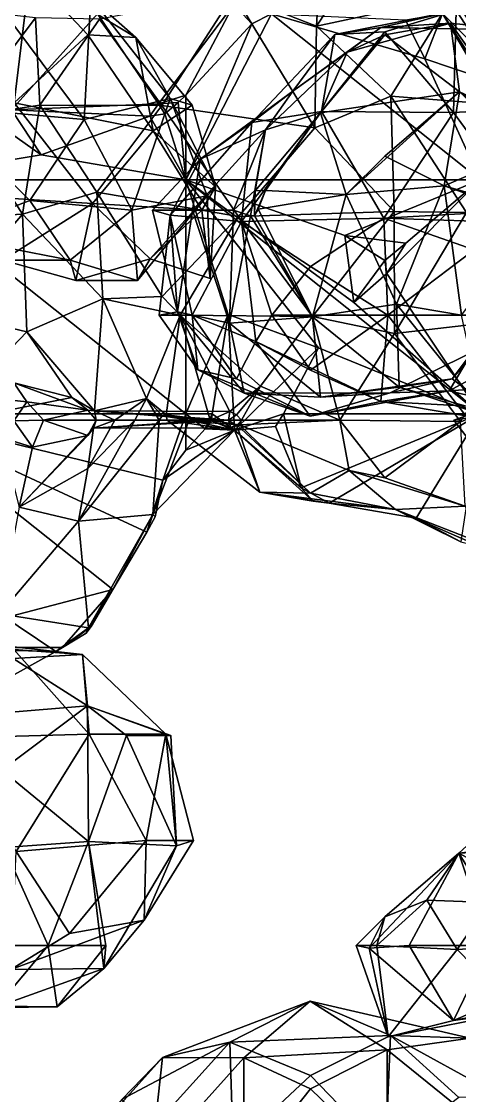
# Model space of a CAD drawing. Extents: x 290083 to 295691, y 4553739 to 4561622.
# Drawn here: x 294092.1 to 294166.5, y 4559273.5 to 4559455.7 of the extents above; entities that cross this region are included whole.
import ezdxf

# ---------------------------------------------------------------- set-up
doc = ezdxf.new("R2010")
doc.units = 0
doc.layers.add('Au_ppm_Pref_-_0_3', color=7, linetype='CONTINUOUS')

msp = doc.modelspace()

# ---------------------------------------------------------------- linework, layer by layer
at = {"layer": 'Au_ppm_Pref_-_0_3'}
for points in [[(294142.17, 4559454.87, 1896.59), (294143.18, 4559472.95, 1901.02), (294128.17, 4559460.36, 1899.91)], [(294143.18, 4559472.95, 1901.02), (294142.17, 4559454.87, 1896.59), (294153.77, 4559472.54, 1896.16)], [(294142.17, 4559454.87, 1896.59), (294165.26, 4559459.86, 1894.24), (294153.77, 4559472.54, 1896.16)], [(294090.85, 4559441.86, 1866.05), (294093.48, 4559463.85, 1870.44), (294080.55, 4559457.63, 1866.62)], [(294090.85, 4559441.86, 1866.05), (294103.37, 4559453.39, 1866.91), (294093.48, 4559463.85, 1870.44)], [(294103.84, 4559459.72, 1877.23), (294093.48, 4559463.85, 1870.44), (294111.49, 4559452.94, 1870.89)], [(294103.37, 4559453.39, 1866.91), (294111.49, 4559452.94, 1870.89), (294093.48, 4559463.85, 1870.44)], [(294128.17, 4559460.36, 1899.91), (294105.33, 4559456.08, 1902.57), (294115.92, 4559441.44, 1900.56)], [(294141.88, 4559437.61, 1899.29), (294128.17, 4559460.36, 1899.91), (294115.92, 4559441.44, 1900.56)], [(294141.88, 4559437.61, 1899.29), (294142.17, 4559454.87, 1896.59), (294128.17, 4559460.36, 1899.91)], [(294175.48, 4559445.23, 1916.5), (294163.56, 4559457.04, 1917.87), (294177.43, 4559461.12, 1914.11)], [(294088.42, 4559458.17, 1881.29), (294103.84, 4559459.72, 1877.23), (294102.73, 4559439.02, 1881.65)], [(294090.15, 4559458.58, 1918.21), (294104.98, 4559456.99, 1922.82), (294090.39, 4559440.66, 1924.01)], [(294103.84, 4559459.72, 1877.23), (294117.34, 4559442.62, 1877.36), (294102.73, 4559439.02, 1881.65)], [(294103.84, 4559459.72, 1877.23), (294111.49, 4559452.94, 1870.89), (294117.34, 4559442.62, 1877.36)], [(294128.12, 4559458.53, 1923.06), (294115.37, 4559441.68, 1922.82), (294104.98, 4559456.99, 1922.82)], [(294120, 4559443.19, 1922.74), (294115.37, 4559441.68, 1922.82), (294128.12, 4559458.53, 1923.06)], [(294120, 4559443.19, 1922.74), (294128.12, 4559458.53, 1923.06), (294131.2, 4559455.28, 1922.85)], [(294131.2, 4559455.28, 1922.85), (294128.12, 4559458.53, 1923.06), (294134.54, 4559456.96, 1922.69)], [(294154.81, 4559443.01, 1895.65), (294165.26, 4559459.86, 1894.24), (294142.17, 4559454.87, 1896.59)], [(294154.81, 4559443.01, 1895.65), (294178.37, 4559441.12, 1894.38), (294165.26, 4559459.86, 1894.24)], [(294192.34, 4559460.15, 1894.4), (294165.26, 4559459.86, 1894.24), (294178.37, 4559441.12, 1894.38)], [(294077.38, 4559441.31, 1880.93), (294088.42, 4559458.17, 1881.29), (294102.73, 4559439.02, 1881.65)], [(294077.49, 4559458.14, 1912.6), (294081.74, 4559439.41, 1907.79), (294094.49, 4559456.3, 1907.47)], [(294090.39, 4559440.66, 1924.01), (294104.98, 4559456.99, 1922.82), (294115.37, 4559441.68, 1922.82)], [(294134.54, 4559456.96, 1922.69), (294120, 4559428.82, 1921.29), (294131.2, 4559455.28, 1922.85)], [(294170, 4559428.82, 1916.38), (294120, 4559428.82, 1921.29), (294134.54, 4559456.96, 1922.69)], [(294157.27, 4559455.94, 1919.88), (294160.56, 4559449.34, 1919), (294134.54, 4559456.96, 1922.69)], [(294160.56, 4559449.34, 1919), (294170, 4559428.82, 1916.38), (294134.54, 4559456.96, 1922.69)], [(294145.27, 4559453.48, 1847.13), (294165.91, 4559457.52, 1846.76), (294153.77, 4559453.93, 1851.29)], [(294165.91, 4559457.52, 1846.76), (294145.27, 4559453.48, 1847.13), (294153.12, 4559454.65, 1841.03)], [(294153.12, 4559454.65, 1841.03), (294175.41, 4559454.26, 1841.19), (294165.91, 4559457.52, 1846.76)], [(294165.91, 4559457.52, 1846.76), (294165.44, 4559440.2, 1852.21), (294153.77, 4559453.93, 1851.29)], [(294157.27, 4559455.94, 1919.88), (294163.56, 4559457.04, 1917.87), (294160.56, 4559449.34, 1919)], [(294160.56, 4559449.34, 1919), (294163.56, 4559457.04, 1917.87), (294170, 4559446.18, 1917.63)], [(294170, 4559446.18, 1917.63), (294163.56, 4559457.04, 1917.87), (294170.57, 4559446.26, 1917.53)], [(294170.57, 4559446.26, 1917.53), (294163.56, 4559457.04, 1917.87), (294175.48, 4559445.23, 1916.5)], [(294176.95, 4559440.87, 1846.78), (294165.44, 4559440.2, 1852.21), (294165.91, 4559457.52, 1846.76)], [(294176.95, 4559440.87, 1846.78), (294165.91, 4559457.52, 1846.76), (294175.41, 4559454.26, 1841.19)], [(294081.74, 4559439.41, 1907.79), (294095.18, 4559441.46, 1902.66), (294094.49, 4559456.3, 1907.47)], [(294105.33, 4559456.08, 1902.57), (294094.49, 4559456.3, 1907.47), (294095.18, 4559441.46, 1902.66)], [(294105.33, 4559456.08, 1902.57), (294095.18, 4559441.46, 1902.66), (294115.92, 4559441.44, 1900.56)], [(294131.2, 4559455.28, 1922.85), (294120, 4559428.82, 1921.29), (294120, 4559443.19, 1922.74)], [(294141.88, 4559437.61, 1899.29), (294154.81, 4559443.01, 1895.65), (294142.17, 4559454.87, 1896.59)], [(294153.77, 4559453.42, 1831.26), (294164.95, 4559455.39, 1835.88), (294147.4, 4559450.47, 1835.25)], [(294164.95, 4559455.39, 1835.88), (294153.12, 4559454.65, 1841.03), (294147.4, 4559450.47, 1835.25)], [(294175.41, 4559454.26, 1841.19), (294153.12, 4559454.65, 1841.03), (294164.95, 4559455.39, 1835.88)], [(294153.77, 4559453.42, 1831.26), (294166.44, 4559443.71, 1829.14), (294164.95, 4559455.39, 1835.88)], [(294175.41, 4559454.26, 1841.19), (294164.95, 4559455.39, 1835.88), (294176.51, 4559439.02, 1835)], [(294176.51, 4559439.02, 1835), (294164.95, 4559455.39, 1835.88), (294166.44, 4559443.71, 1829.14)], [(294090.85, 4559441.86, 1866.05), (294114.44, 4559437.12, 1867.12), (294103.37, 4559453.39, 1866.91)], [(294111.49, 4559452.94, 1870.89), (294103.37, 4559453.39, 1866.91), (294114.44, 4559437.12, 1867.12)], [(294143.01, 4559440.4, 1851.85), (294131.18, 4559438.55, 1846.36), (294145.27, 4559453.48, 1847.13)], [(294131.18, 4559438.55, 1846.36), (294138.16, 4559443.85, 1841.23), (294145.27, 4559453.48, 1847.13)], [(294145.27, 4559453.48, 1847.13), (294138.16, 4559443.85, 1841.23), (294153.12, 4559454.65, 1841.03)], [(294153.12, 4559454.65, 1841.03), (294138.16, 4559443.85, 1841.23), (294147.4, 4559450.47, 1835.25)], [(294142.88, 4559440.18, 1830.55), (294166.44, 4559443.71, 1829.14), (294153.77, 4559453.42, 1831.26)], [(294153.77, 4559453.42, 1831.26), (294147.4, 4559450.47, 1835.25), (294142.88, 4559440.18, 1830.55)], [(294143.01, 4559440.4, 1851.85), (294153.77, 4559453.93, 1851.29), (294165.44, 4559440.2, 1852.21)], [(294143.01, 4559440.4, 1851.85), (294145.27, 4559453.48, 1847.13), (294153.77, 4559453.93, 1851.29)], [(294111.49, 4559452.94, 1870.89), (294121.06, 4559441.46, 1870.89), (294117.34, 4559442.62, 1877.36)], [(294121.06, 4559441.46, 1870.89), (294111.49, 4559452.94, 1870.89), (294114.44, 4559437.12, 1867.12)], [(294147.4, 4559450.47, 1835.25), (294138.16, 4559443.85, 1841.23), (294133.52, 4559437.31, 1836.09)], [(294142.88, 4559440.18, 1830.55), (294147.4, 4559450.47, 1835.25), (294133.52, 4559437.31, 1836.09)], [(294170, 4559428.82, 1916.38), (294160.56, 4559449.34, 1919), (294170, 4559446.18, 1917.63)], [(294110.83, 4559423.64, 1880.34), (294102.73, 4559439.02, 1881.65), (294117.34, 4559442.62, 1877.36)], [(294123.61, 4559426.09, 1876.12), (294110.83, 4559423.64, 1880.34), (294117.34, 4559442.62, 1877.36)], [(294118.67, 4559441.93, 1922.73), (294115.37, 4559441.68, 1922.82), (294120, 4559443.19, 1922.74)], [(294121.06, 4559441.46, 1870.89), (294125.02, 4559427.59, 1870.89), (294117.34, 4559442.62, 1877.36)], [(294117.34, 4559442.62, 1877.36), (294125.02, 4559427.59, 1870.89), (294123.61, 4559426.09, 1876.12)], [(294120, 4559428.82, 1921.29), (294118.67, 4559441.93, 1922.73), (294120, 4559443.19, 1922.74)], [(294122.45, 4559432.3, 1841.19), (294138.16, 4559443.85, 1841.23), (294131.18, 4559438.55, 1846.36)], [(294133.52, 4559437.31, 1836.09), (294138.16, 4559443.85, 1841.23), (294122.45, 4559432.3, 1841.19)], [(294155.39, 4559423.46, 1901), (294154.81, 4559443.01, 1895.65), (294141.88, 4559437.61, 1899.29)], [(294147.2, 4559426.31, 1828.47), (294166.44, 4559443.71, 1829.14), (294142.88, 4559440.18, 1830.55)], [(294147.2, 4559426.31, 1828.47), (294153.77, 4559432.84, 1826.25), (294166.44, 4559443.71, 1829.14)], [(294153.77, 4559432.84, 1826.25), (294163.85, 4559427.77, 1822.67), (294166.44, 4559443.71, 1829.14)], [(294155.39, 4559423.46, 1901), (294167.66, 4559423.27, 1896.06), (294154.81, 4559443.01, 1895.65)], [(294154.81, 4559443.01, 1895.65), (294167.66, 4559423.27, 1896.06), (294178.37, 4559441.12, 1894.38)], [(294178.97, 4559434.29, 1825.76), (294166.44, 4559443.71, 1829.14), (294163.85, 4559427.77, 1822.67)], [(294185.97, 4559425.64, 1830.02), (294176.51, 4559439.02, 1835), (294166.44, 4559443.71, 1829.14)], [(294178.97, 4559434.29, 1825.76), (294185.97, 4559425.64, 1830.02), (294166.44, 4559443.71, 1829.14)], [(294077.38, 4559441.31, 1880.93), (294093.52, 4559425.32, 1880.91), (294078.23, 4559419.48, 1877.79)], [(294077.38, 4559441.31, 1880.93), (294102.73, 4559439.02, 1881.65), (294093.52, 4559425.32, 1880.91)], [(294090.85, 4559441.86, 1866.05), (294080.7, 4559426.27, 1867.02), (294104.12, 4559424.79, 1866.63)], [(294081.74, 4559439.41, 1907.79), (294092.27, 4559422.97, 1907.17), (294095.18, 4559441.46, 1902.66)], [(294089.99, 4559436.88, 1924.79), (294090.39, 4559440.66, 1924.01), (294095.44, 4559433.05, 1923.91)], [(294090.39, 4559440.66, 1924.01), (294115.37, 4559441.68, 1922.82), (294113.88, 4559439.61, 1922.93)], [(294095.44, 4559433.05, 1923.91), (294090.39, 4559440.66, 1924.01), (294113.88, 4559439.61, 1922.93)], [(294090.85, 4559441.86, 1866.05), (294104.12, 4559424.79, 1866.63), (294114.44, 4559437.12, 1867.12)], [(294095.18, 4559441.46, 1902.66), (294092.27, 4559422.97, 1907.17), (294104.86, 4559426.71, 1902.31)], [(294104.86, 4559426.71, 1902.31), (294115.92, 4559441.44, 1900.56), (294095.18, 4559441.46, 1902.66)], [(294128.93, 4559422.59, 1902.11), (294115.92, 4559441.44, 1900.56), (294104.86, 4559426.71, 1902.31)], [(294115.37, 4559441.68, 1922.82), (294116.45, 4559440.02, 1922.74), (294113.88, 4559439.61, 1922.93)], [(294125.02, 4559427.59, 1870.89), (294121.06, 4559441.46, 1870.89), (294114.44, 4559437.12, 1867.12)], [(294116.45, 4559440.02, 1922.74), (294115.37, 4559441.68, 1922.82), (294118.67, 4559441.93, 1922.73)], [(294141.88, 4559437.61, 1899.29), (294115.92, 4559441.44, 1900.56), (294128.93, 4559422.59, 1902.11)], [(294118.67, 4559441.93, 1922.73), (294120, 4559428.82, 1921.29), (294116.45, 4559440.02, 1922.74)], [(294143.01, 4559440.4, 1851.85), (294129.47, 4559421.75, 1852.76), (294131.18, 4559438.55, 1846.36)], [(294143.01, 4559440.4, 1851.85), (294153.59, 4559422.28, 1852.62), (294129.47, 4559421.75, 1852.76)], [(294143.01, 4559440.4, 1851.85), (294165.44, 4559440.2, 1852.21), (294153.59, 4559422.28, 1852.62)], [(294177.61, 4559423.64, 1852.43), (294165.44, 4559440.2, 1852.21), (294176.95, 4559440.87, 1846.78)], [(294065.06, 4559421.5, 1908.81), (294092.27, 4559422.97, 1907.17), (294081.74, 4559439.41, 1907.79)], [(294110.83, 4559423.64, 1880.34), (294093.52, 4559425.32, 1880.91), (294102.73, 4559439.02, 1881.65)], [(294113.88, 4559439.61, 1922.93), (294120, 4559428.82, 1921.29), (294095.44, 4559433.05, 1923.91)], [(294116.45, 4559440.02, 1922.74), (294120, 4559428.82, 1921.29), (294113.88, 4559439.61, 1922.93)], [(294117.34, 4559422.83, 1846.86), (294131.18, 4559438.55, 1846.36), (294129.47, 4559421.75, 1852.76)], [(294131.18, 4559438.55, 1846.36), (294117.34, 4559422.83, 1846.86), (294122.45, 4559432.3, 1841.19)], [(294142.88, 4559440.18, 1830.55), (294131.74, 4559426.96, 1831.89), (294133.52, 4559426.97, 1830.54)], [(294131.74, 4559426.96, 1831.89), (294142.88, 4559440.18, 1830.55), (294133.52, 4559437.31, 1836.09)], [(294147.2, 4559426.31, 1828.47), (294142.88, 4559440.18, 1830.55), (294133.52, 4559426.97, 1830.54)], [(294177.61, 4559423.64, 1852.43), (294153.59, 4559422.28, 1852.62), (294165.44, 4559440.2, 1852.21)], [(294089.99, 4559436.88, 1924.79), (294095.44, 4559433.05, 1923.91), (294070, 4559428.82, 1925.76)], [(294104.12, 4559424.79, 1866.63), (294122.73, 4559423.64, 1867.7), (294114.44, 4559437.12, 1867.12)], [(294125.02, 4559427.59, 1870.89), (294114.44, 4559437.12, 1867.12), (294122.73, 4559423.64, 1867.7)], [(294128.06, 4559423.64, 1832.34), (294133.52, 4559437.31, 1836.09), (294121.14, 4559423.64, 1836.34)], [(294122.45, 4559432.3, 1841.19), (294121.14, 4559423.64, 1836.34), (294133.52, 4559437.31, 1836.09)], [(294131.71, 4559426.99, 1831.92), (294133.52, 4559437.31, 1836.09), (294128.06, 4559423.64, 1832.34)], [(294155.39, 4559423.46, 1901), (294141.88, 4559437.61, 1899.29), (294128.93, 4559422.59, 1902.11)], [(294133.52, 4559437.31, 1836.09), (294131.71, 4559426.99, 1831.92), (294131.74, 4559426.96, 1831.89)], [(294095.44, 4559433.05, 1923.91), (294120, 4559428.82, 1921.29), (294070, 4559428.82, 1925.76)], [(294188.27, 4559420.8, 1823.63), (294178.97, 4559434.29, 1825.76), (294163.85, 4559427.77, 1822.67)], [(294117.34, 4559422.83, 1846.86), (294114.31, 4559423.64, 1841.19), (294122.45, 4559432.3, 1841.19)], [(294122.45, 4559432.3, 1841.19), (294114.31, 4559423.64, 1841.19), (294121.14, 4559423.64, 1836.34)], [(294153.77, 4559432.84, 1826.25), (294147.2, 4559426.31, 1828.47), (294163.85, 4559427.77, 1822.67)], [(294070, 4559428.82, 1925.76), (294120, 4559428.82, 1921.29), (294120, 4559389.13, 1916.34)], [(294120, 4559389.13, 1916.34), (294070, 4559389.13, 1919.98), (294070, 4559428.82, 1925.76)], [(294142.53, 4559400.32, 1914.93), (294127.2, 4559405.95, 1917.54), (294120, 4559428.82, 1921.29)], [(294170, 4559389.13, 1910.11), (294142.53, 4559400.32, 1914.93), (294120, 4559428.82, 1921.29)], [(294127.2, 4559405.95, 1917.54), (294120, 4559389.13, 1916.34), (294120, 4559428.82, 1921.29)], [(294148.51, 4559407.99, 1915.2), (294120, 4559428.82, 1921.29), (294146.99, 4559419.35, 1917.14)], [(294146.99, 4559419.35, 1917.14), (294120, 4559428.82, 1921.29), (294170, 4559428.82, 1916.38)], [(294170, 4559389.13, 1910.11), (294120, 4559428.82, 1921.29), (294148.51, 4559407.99, 1915.2)], [(294124.14, 4559412.08, 1870.89), (294125.02, 4559427.59, 1870.89), (294122.73, 4559423.64, 1867.7)], [(294125.02, 4559427.59, 1870.89), (294124.14, 4559412.08, 1870.89), (294123.61, 4559426.09, 1876.12)], [(294157.34, 4559418.07, 1915.93), (294146.99, 4559419.35, 1917.14), (294170, 4559428.82, 1916.38)], [(294163.85, 4559427.77, 1822.67), (294147.2, 4559426.31, 1828.47), (294155.76, 4559407.73, 1823.83)], [(294154.15, 4559412.89, 1915.42), (294157.34, 4559418.07, 1915.93), (294170, 4559428.82, 1916.38)], [(294170, 4559389.13, 1910.11), (294154.15, 4559412.89, 1915.42), (294170, 4559428.82, 1916.38)], [(294155.76, 4559407.73, 1823.83), (294166.8, 4559405.84, 1817.51), (294163.85, 4559427.77, 1822.67)], [(294179.29, 4559422.34, 1817.48), (294163.85, 4559427.77, 1822.67), (294166.8, 4559405.84, 1817.51)], [(294179.29, 4559422.34, 1817.48), (294188.27, 4559420.8, 1823.63), (294163.85, 4559427.77, 1822.67)], [(294104.12, 4559424.79, 1866.63), (294080.7, 4559426.27, 1867.02), (294088.89, 4559415.18, 1870.93)], [(294105.87, 4559408.64, 1904.41), (294104.86, 4559426.71, 1902.31), (294092.27, 4559422.97, 1907.17)], [(294115.97, 4559409, 1901.64), (294104.86, 4559426.71, 1902.31), (294105.87, 4559408.64, 1904.41)], [(294115.97, 4559409, 1901.64), (294128.93, 4559422.59, 1902.11), (294104.86, 4559426.71, 1902.31)], [(294123.61, 4559426.09, 1876.12), (294111.79, 4559411.73, 1876.83), (294110.83, 4559423.64, 1880.34)], [(294123.61, 4559426.09, 1876.12), (294113.96, 4559415.4, 1871.03), (294111.79, 4559411.73, 1876.83)], [(294124.14, 4559412.08, 1870.89), (294113.96, 4559415.4, 1871.03), (294123.61, 4559426.09, 1876.12)], [(294128.06, 4559423.64, 1832.34), (294130.98, 4559422.69, 1830.76), (294131.71, 4559426.99, 1831.92)], [(294130.98, 4559422.69, 1830.76), (294131.64, 4559422.72, 1830.49), (294131.71, 4559426.99, 1831.92)], [(294131.71, 4559426.99, 1831.92), (294131.64, 4559422.72, 1830.49), (294131.74, 4559426.96, 1831.89)], [(294133.52, 4559426.97, 1830.54), (294131.64, 4559422.72, 1830.49), (294132.26, 4559423.82, 1830.4)], [(294131.74, 4559426.96, 1831.89), (294131.64, 4559422.72, 1830.49), (294133.52, 4559426.97, 1830.54)], [(294133.52, 4559426.97, 1830.54), (294132.26, 4559423.82, 1830.4), (294147.2, 4559426.31, 1828.47)], [(294147.2, 4559426.31, 1828.47), (294132.26, 4559423.82, 1830.4), (294141.48, 4559405.57, 1829.04)], [(294155.76, 4559407.73, 1823.83), (294147.2, 4559426.31, 1828.47), (294141.48, 4559405.57, 1829.04)], [(294100.35, 4559415.15, 1878.23), (294078.23, 4559419.48, 1877.79), (294093.52, 4559425.32, 1880.91)], [(294101.34, 4559411.74, 1871.9), (294104.12, 4559424.79, 1866.63), (294088.89, 4559415.18, 1870.93)], [(294100.35, 4559415.15, 1878.23), (294093.52, 4559425.32, 1880.91), (294110.83, 4559423.64, 1880.34)], [(294104.12, 4559424.79, 1866.63), (294101.34, 4559411.74, 1871.9), (294113.96, 4559415.4, 1871.03)], [(294104.12, 4559424.79, 1866.63), (294113.96, 4559415.4, 1871.03), (294122.73, 4559423.64, 1867.7)], [(294065.06, 4559421.5, 1908.81), (294078.19, 4559406.5, 1906.21), (294092.27, 4559422.97, 1907.17)], [(294092.27, 4559422.97, 1907.17), (294078.19, 4559406.5, 1906.21), (294092.98, 4559403.01, 1902.56)], [(294105.87, 4559408.64, 1904.41), (294092.27, 4559422.97, 1907.17), (294092.98, 4559403.01, 1902.56)], [(294111.79, 4559411.73, 1876.83), (294100.35, 4559415.15, 1878.23), (294110.83, 4559423.64, 1880.34)], [(294124.14, 4559412.08, 1870.89), (294122.73, 4559423.64, 1867.7), (294113.96, 4559415.4, 1871.03)], [(294117.34, 4559422.83, 1846.86), (294118.59, 4559406.41, 1840.8), (294114.31, 4559423.64, 1841.19)], [(294114.31, 4559423.64, 1841.19), (294118.59, 4559406.41, 1840.8), (294121.14, 4559423.64, 1836.34)], [(294115.44, 4559405.82, 1847.13), (294117.34, 4559422.83, 1846.86), (294121.08, 4559405.82, 1850.66)], [(294117.34, 4559422.83, 1846.86), (294115.44, 4559405.82, 1847.13), (294118.59, 4559406.41, 1840.8)], [(294115.97, 4559409, 1901.64), (294119.02, 4559405.82, 1902.02), (294128.93, 4559422.59, 1902.11)], [(294117.34, 4559422.83, 1846.86), (294129.47, 4559421.75, 1852.76), (294121.08, 4559405.82, 1850.66)], [(294118.59, 4559406.41, 1840.8), (294127.4, 4559404.5, 1834.94), (294121.14, 4559423.64, 1836.34)], [(294119.02, 4559405.82, 1902.02), (294141.53, 4559405.65, 1900.76), (294128.93, 4559422.59, 1902.11)], [(294127.4, 4559404.5, 1834.94), (294128.06, 4559423.64, 1832.34), (294121.14, 4559423.64, 1836.34)], [(294127.4, 4559404.5, 1834.94), (294130.98, 4559422.69, 1830.76), (294128.06, 4559423.64, 1832.34)], [(294141.48, 4559405.57, 1829.04), (294130.98, 4559422.69, 1830.76), (294127.4, 4559404.5, 1834.94)], [(294155.39, 4559423.46, 1901), (294128.93, 4559422.59, 1902.11), (294141.53, 4559405.65, 1900.76)], [(294153.59, 4559422.28, 1852.62), (294141.17, 4559414.08, 1855.82), (294129.47, 4559421.75, 1852.76)], [(294141.48, 4559405.57, 1829.04), (294131.64, 4559422.72, 1830.49), (294130.98, 4559422.69, 1830.76)], [(294132.26, 4559423.82, 1830.4), (294131.64, 4559422.72, 1830.49), (294131.68, 4559422.75, 1830.46)], [(294141.48, 4559405.57, 1829.04), (294131.68, 4559422.75, 1830.46), (294131.64, 4559422.72, 1830.49)], [(294141.48, 4559405.57, 1829.04), (294132.26, 4559423.82, 1830.4), (294131.68, 4559422.75, 1830.46)], [(294154.27, 4559405.82, 1858.45), (294141.17, 4559414.08, 1855.82), (294153.59, 4559422.28, 1852.62)], [(294155.45, 4559402.76, 1896.46), (294155.39, 4559423.46, 1901), (294141.53, 4559405.65, 1900.76)], [(294177.61, 4559423.64, 1852.43), (294177.45, 4559421.5, 1853.07), (294153.59, 4559422.28, 1852.62)], [(294168.97, 4559416.95, 1858.01), (294154.27, 4559405.82, 1858.45), (294153.59, 4559422.28, 1852.62)], [(294168.97, 4559416.95, 1858.01), (294153.59, 4559422.28, 1852.62), (294177.45, 4559421.5, 1853.07)], [(294155.45, 4559402.76, 1896.46), (294167.66, 4559423.27, 1896.06), (294155.39, 4559423.46, 1901)], [(294155.45, 4559402.76, 1896.46), (294178.46, 4559405.42, 1893.97), (294167.66, 4559423.27, 1896.06)], [(294131.89, 4559401.38, 1853.07), (294121.08, 4559405.82, 1850.66), (294129.47, 4559421.75, 1852.76)], [(294129.47, 4559421.75, 1852.76), (294141.17, 4559414.08, 1855.82), (294134.57, 4559405.82, 1856.18)], [(294131.89, 4559401.38, 1853.07), (294129.47, 4559421.75, 1852.76), (294134.57, 4559405.82, 1856.18)], [(294088.89, 4559415.18, 1870.93), (294078.23, 4559419.48, 1877.79), (294100.35, 4559415.15, 1878.23)], [(294148.51, 4559407.99, 1915.2), (294146.99, 4559419.35, 1917.14), (294153.77, 4559415.14, 1915.3)], [(294146.99, 4559419.35, 1917.14), (294157.34, 4559418.07, 1915.93), (294153.77, 4559415.14, 1915.3)], [(294153.77, 4559415.14, 1915.3), (294157.34, 4559418.07, 1915.93), (294154.15, 4559412.89, 1915.42)], [(294171.78, 4559405.82, 1862.4), (294154.27, 4559405.82, 1858.45), (294168.97, 4559416.95, 1858.01)], [(294101.34, 4559411.74, 1871.9), (294088.89, 4559415.18, 1870.93), (294100.35, 4559415.15, 1878.23)], [(294101.34, 4559411.74, 1871.9), (294100.35, 4559415.15, 1878.23), (294111.79, 4559411.73, 1876.83)], [(294101.34, 4559411.74, 1871.9), (294111.79, 4559411.73, 1876.83), (294113.96, 4559415.4, 1871.03)], [(294153.77, 4559415.14, 1915.3), (294154.15, 4559412.89, 1915.42), (294148.51, 4559407.99, 1915.2)], [(294154.27, 4559405.82, 1858.45), (294134.57, 4559405.82, 1856.18), (294141.17, 4559414.08, 1855.82)], [(294170, 4559389.13, 1910.11), (294148.51, 4559407.99, 1915.2), (294154.15, 4559412.89, 1915.42)], [(294104.5, 4559389.6, 1900.58), (294105.87, 4559408.64, 1904.41), (294092.98, 4559403.01, 1902.56)], [(294104.5, 4559389.6, 1900.58), (294113.34, 4559391.72, 1906.52), (294105.87, 4559408.64, 1904.41)], [(294119.02, 4559405.82, 1902.02), (294115.97, 4559409, 1901.64), (294105.87, 4559408.64, 1904.41)], [(294119.02, 4559405.82, 1902.02), (294105.87, 4559408.64, 1904.41), (294113.34, 4559391.72, 1906.52)], [(294156.23, 4559393.64, 1830.03), (294155.76, 4559407.73, 1823.83), (294141.48, 4559405.57, 1829.04)], [(294156.23, 4559393.64, 1830.03), (294170.38, 4559389.61, 1823.67), (294155.76, 4559407.73, 1823.83)], [(294155.76, 4559407.73, 1823.83), (294170.38, 4559389.61, 1823.67), (294166.8, 4559405.84, 1817.51)], [(294078.19, 4559406.5, 1906.21), (294077.94, 4559387.38, 1900.8), (294092.98, 4559403.01, 1902.56)], [(294119.02, 4559405.82, 1902.02), (294113.34, 4559391.72, 1906.52), (294116.63, 4559388.94, 1906.52)], [(294115.44, 4559405.82, 1847.13), (294122.04, 4559396.58, 1847.13), (294118.59, 4559406.41, 1840.8)], [(294122.04, 4559396.58, 1847.13), (294115.44, 4559405.82, 1847.13), (294121.08, 4559405.82, 1850.66)], [(294119.02, 4559405.82, 1902.02), (294116.63, 4559388.94, 1906.52), (294124.15, 4559388.01, 1902.66)], [(294129.87, 4559392.61, 1842.11), (294127.4, 4559404.5, 1834.94), (294118.59, 4559406.41, 1840.8)], [(294122.04, 4559396.58, 1847.13), (294129.87, 4559392.61, 1842.11), (294118.59, 4559406.41, 1840.8)], [(294119.02, 4559405.82, 1902.02), (294124.15, 4559388.01, 1902.66), (294127.49, 4559389.53, 1900.58)], [(294119.02, 4559405.82, 1902.02), (294127.49, 4559389.53, 1900.58), (294132.68, 4559393.82, 1900.58)], [(294119.02, 4559405.82, 1902.02), (294132.68, 4559393.82, 1900.58), (294141.53, 4559405.65, 1900.76)], [(294127.2, 4559405.95, 1917.54), (294124.49, 4559389.13, 1915.78), (294120, 4559389.13, 1916.34)], [(294122.04, 4559396.58, 1847.13), (294121.08, 4559405.82, 1850.66), (294128.57, 4559395.03, 1850.73)], [(294128.57, 4559395.03, 1850.73), (294121.08, 4559405.82, 1850.66), (294131.89, 4559401.38, 1853.07)], [(294127.2, 4559405.95, 1917.54), (294128.28, 4559386.33, 1912.73), (294124.49, 4559389.13, 1915.78)], [(294142.53, 4559400.32, 1914.93), (294128.28, 4559386.33, 1912.73), (294127.2, 4559405.95, 1917.54)], [(294131.89, 4559401.38, 1853.07), (294134.57, 4559405.82, 1856.18), (294141.17, 4559396.54, 1856.17)], [(294132.68, 4559393.82, 1900.58), (294146.14, 4559388.01, 1896.99), (294141.53, 4559405.65, 1900.76)], [(294154.27, 4559405.82, 1858.45), (294141.17, 4559396.54, 1856.17), (294134.57, 4559405.82, 1856.18)], [(294154.27, 4559405.82, 1858.45), (294153.12, 4559391.19, 1852.84), (294141.17, 4559396.54, 1856.17)], [(294155.45, 4559402.76, 1896.46), (294141.53, 4559405.65, 1900.76), (294146.14, 4559388.01, 1896.99)], [(294154.27, 4559405.82, 1858.45), (294167.55, 4559388.77, 1859.12), (294153.12, 4559391.19, 1852.84)], [(294171.78, 4559405.82, 1862.4), (294167.55, 4559388.77, 1859.12), (294154.27, 4559405.82, 1858.45)], [(294168.59, 4559399.55, 1842.24), (294174.08, 4559405.82, 1837.56), (294165.21, 4559395.05, 1835.34)], [(294165.21, 4559395.05, 1835.34), (294174.08, 4559405.82, 1837.56), (294173.74, 4559405.82, 1835.25)], [(294173.74, 4559405.82, 1835.25), (294174.61, 4559405.82, 1833.2), (294165.21, 4559395.05, 1835.34)], [(294174.61, 4559405.82, 1833.2), (294175.45, 4559387.29, 1829.82), (294165.21, 4559395.05, 1835.34)], [(294127.4, 4559404.5, 1834.94), (294142.87, 4559391.91, 1835.75), (294141.48, 4559405.57, 1829.04)], [(294142.87, 4559391.91, 1835.75), (294127.4, 4559404.5, 1834.94), (294129.87, 4559392.61, 1842.11)], [(294142.87, 4559391.91, 1835.75), (294156.23, 4559393.64, 1830.03), (294141.48, 4559405.57, 1829.04)], [(294178.46, 4559405.42, 1893.97), (294155.45, 4559402.76, 1896.46), (294166.61, 4559387.8, 1894.51)], [(294100.64, 4559391.87, 1900.58), (294092.98, 4559403.01, 1902.56), (294077.94, 4559387.38, 1900.8)], [(294104.5, 4559389.6, 1900.58), (294092.98, 4559403.01, 1902.56), (294100.64, 4559391.87, 1900.58)], [(294155.45, 4559402.76, 1896.46), (294146.14, 4559388.01, 1896.99), (294166.61, 4559387.8, 1894.51)], [(294136.57, 4559389.13, 1914.27), (294128.28, 4559386.33, 1912.73), (294142.53, 4559400.32, 1914.93)], [(294141.1, 4559388.72, 1847.19), (294128.57, 4559395.03, 1850.73), (294131.89, 4559401.38, 1853.07)], [(294153.12, 4559391.19, 1852.84), (294131.89, 4559401.38, 1853.07), (294141.17, 4559396.54, 1856.17)], [(294153.12, 4559391.19, 1852.84), (294141.1, 4559388.72, 1847.19), (294131.89, 4559401.38, 1853.07)], [(294170, 4559389.13, 1910.11), (294136.57, 4559389.13, 1914.27), (294142.53, 4559400.32, 1914.93)], [(294168.59, 4559399.55, 1842.24), (294165.21, 4559395.05, 1835.34), (294154.72, 4559392.66, 1841.01)], [(294164.7, 4559393.01, 1848.01), (294168.59, 4559399.55, 1842.24), (294154.72, 4559392.66, 1841.01)], [(294176.74, 4559399.52, 1846.08), (294168.59, 4559399.55, 1842.24), (294164.7, 4559393.01, 1848.01)], [(294178.97, 4559394.05, 1851.06), (294176.74, 4559399.52, 1846.08), (294164.7, 4559393.01, 1848.01)], [(294141.1, 4559388.72, 1847.19), (294122.04, 4559396.58, 1847.13), (294128.57, 4559395.03, 1850.73)], [(294122.04, 4559396.58, 1847.13), (294141.1, 4559388.72, 1847.19), (294129.87, 4559392.61, 1842.11)], [(294154.72, 4559392.66, 1841.01), (294165.21, 4559395.05, 1835.34), (294142.87, 4559391.91, 1835.75)], [(294165.21, 4559395.05, 1835.34), (294156.23, 4559393.64, 1830.03), (294142.87, 4559391.91, 1835.75)], [(294165.21, 4559395.05, 1835.34), (294175.45, 4559387.29, 1829.82), (294156.23, 4559393.64, 1830.03)], [(294090.77, 4559394.38, 1896.77), (294100.64, 4559391.87, 1900.58), (294077.94, 4559387.38, 1900.8)], [(294088.18, 4559391.67, 1894.64), (294092.98, 4559391.13, 1894.64), (294090.77, 4559394.38, 1896.77)], [(294090.77, 4559394.38, 1896.77), (294092.98, 4559391.13, 1894.64), (294103.37, 4559389.71, 1900.02)], [(294090.77, 4559394.38, 1896.77), (294103.37, 4559389.71, 1900.02), (294100.64, 4559391.87, 1900.58)], [(294127.49, 4559389.53, 1900.58), (294128.57, 4559388.94, 1900.27), (294132.68, 4559393.82, 1900.58)], [(294132.68, 4559393.82, 1900.58), (294128.57, 4559388.94, 1900.27), (294129.42, 4559388.01, 1900.18)], [(294132.68, 4559393.82, 1900.58), (294129.42, 4559388.01, 1900.18), (294146.14, 4559388.01, 1896.99)], [(294153.12, 4559391.19, 1852.84), (294164.7, 4559393.01, 1848.01), (294141.1, 4559388.72, 1847.19)], [(294164.7, 4559393.01, 1848.01), (294154.72, 4559392.66, 1841.01), (294141.1, 4559388.72, 1847.19)], [(294177.63, 4559389.89, 1853.07), (294164.7, 4559393.01, 1848.01), (294153.12, 4559391.19, 1852.84)], [(294170.38, 4559389.61, 1823.67), (294156.23, 4559393.64, 1830.03), (294175.45, 4559387.29, 1829.82)], [(294178.97, 4559394.05, 1851.06), (294164.7, 4559393.01, 1848.01), (294177.63, 4559389.89, 1853.07)], [(294092.98, 4559391.13, 1894.64), (294088.18, 4559391.67, 1894.64), (294090.77, 4559387.94, 1893.92)], [(294095.8, 4559388.01, 1894.64), (294092.98, 4559391.13, 1894.64), (294090.77, 4559387.94, 1893.92)], [(294095.8, 4559388.01, 1894.64), (294103.37, 4559389.71, 1900.02), (294092.98, 4559391.13, 1894.64)], [(294104.5, 4559389.6, 1900.58), (294100.64, 4559391.87, 1900.58), (294103.37, 4559389.71, 1900.02)], [(294104.5, 4559389.6, 1900.58), (294107.93, 4559388.01, 1902.73), (294113.34, 4559391.72, 1906.52)], [(294107.93, 4559388.01, 1902.73), (294111.33, 4559388.01, 1906.52), (294113.34, 4559391.72, 1906.52)], [(294111.33, 4559388.01, 1906.52), (294115.48, 4559388.01, 1906.76), (294113.34, 4559391.72, 1906.52)], [(294116.63, 4559388.94, 1906.52), (294113.34, 4559391.72, 1906.52), (294115.97, 4559388.79, 1906.78)], [(294113.34, 4559391.72, 1906.52), (294115.48, 4559388.01, 1906.76), (294115.97, 4559388.79, 1906.78)], [(294141.1, 4559388.72, 1847.19), (294154.72, 4559392.66, 1841.01), (294129.87, 4559392.61, 1842.11)], [(294154.72, 4559392.66, 1841.01), (294142.87, 4559391.91, 1835.75), (294129.87, 4559392.61, 1842.11)], [(294177.63, 4559389.89, 1853.07), (294153.12, 4559391.19, 1852.84), (294167.55, 4559388.77, 1859.12)], [(294095.8, 4559388.01, 1894.64), (294104.76, 4559388.01, 1899.93), (294103.37, 4559389.71, 1900.02)], [(294104.5, 4559389.6, 1900.58), (294103.37, 4559389.71, 1900.02), (294104.76, 4559388.01, 1899.93)], [(294104.5, 4559389.6, 1900.58), (294127.49, 4559389.53, 1900.58), (294124.15, 4559388.01, 1902.66)], [(294104.5, 4559389.6, 1900.58), (294124.15, 4559388.01, 1902.66), (294107.93, 4559388.01, 1902.73)], [(294104.5, 4559389.6, 1900.58), (294104.76, 4559388.01, 1899.93), (294127.24, 4559388.01, 1899.96)], [(294104.5, 4559389.6, 1900.58), (294127.24, 4559388.01, 1899.96), (294127.49, 4559389.53, 1900.58)], [(294127.49, 4559389.53, 1900.58), (294127.24, 4559388.01, 1899.96), (294128.57, 4559388.94, 1900.27)], [(294176.13, 4559389.75, 1866.92), (294165.53, 4559388.01, 1864.95), (294167.55, 4559388.77, 1859.12)], [(294172.52, 4559378.89, 1864.95), (294165.53, 4559388.01, 1864.95), (294176.13, 4559389.75, 1866.92)], [(294070, 4559349.45, 1915.15), (294070, 4559389.13, 1919.98), (294107.59, 4559359.3, 1913.21)], [(294070, 4559389.13, 1919.98), (294113.36, 4559369.01, 1914.11), (294107.59, 4559359.3, 1913.21)], [(294070, 4559389.13, 1919.98), (294116.11, 4559377.88, 1915.1), (294113.36, 4559369.01, 1914.11)], [(294120, 4559389.13, 1916.34), (294116.11, 4559377.88, 1915.1), (294070, 4559389.13, 1919.98)], [(294088.69, 4559385.07, 1894.64), (294093.97, 4559383.48, 1894.64), (294090.77, 4559387.94, 1893.92)], [(294093.97, 4559383.48, 1894.64), (294095.8, 4559388.01, 1894.64), (294090.77, 4559387.94, 1893.92)], [(294095.8, 4559388.01, 1894.64), (294093.97, 4559383.48, 1894.64), (294103.37, 4559385.43, 1899.72)], [(294095.8, 4559388.01, 1894.64), (294103.37, 4559385.43, 1899.72), (294104.76, 4559388.01, 1899.93)], [(294103.37, 4559379.86, 1903.3), (294101.79, 4559370.89, 1906.61), (294111.33, 4559388.01, 1906.52)], [(294115.48, 4559388.01, 1906.76), (294111.33, 4559388.01, 1906.52), (294101.79, 4559370.89, 1906.61)], [(294115.48, 4559388.01, 1906.76), (294101.79, 4559370.89, 1906.61), (294114.36, 4559372.05, 1913.17)], [(294104.76, 4559388.01, 1899.93), (294103.37, 4559385.43, 1899.72), (294104.32, 4559386.66, 1900.58)], [(294104.32, 4559386.66, 1900.58), (294103.37, 4559379.86, 1903.3), (294107.93, 4559388.01, 1902.73)], [(294103.37, 4559379.86, 1903.3), (294111.33, 4559388.01, 1906.52), (294107.93, 4559388.01, 1902.73)], [(294124.15, 4559388.01, 1902.66), (294127.66, 4559386.72, 1900.58), (294104.32, 4559386.66, 1900.58)], [(294124.15, 4559388.01, 1902.66), (294104.32, 4559386.66, 1900.58), (294107.93, 4559388.01, 1902.73)], [(294127.24, 4559388.01, 1899.96), (294104.76, 4559388.01, 1899.93), (294104.32, 4559386.66, 1900.58)], [(294127.24, 4559388.01, 1899.96), (294104.32, 4559386.66, 1900.58), (294127.66, 4559386.72, 1900.58)], [(294120.57, 4559388.01, 1908.69), (294115.48, 4559388.01, 1906.76), (294114.36, 4559372.05, 1913.17)], [(294120.57, 4559388.01, 1908.69), (294114.36, 4559372.05, 1913.17), (294128.28, 4559386.33, 1912.73)], [(294120.57, 4559388.01, 1908.69), (294115.97, 4559388.79, 1906.78), (294115.48, 4559388.01, 1906.76)], [(294120.57, 4559388.01, 1908.69), (294116.63, 4559388.94, 1906.52), (294115.97, 4559388.79, 1906.78)], [(294120, 4559389.13, 1916.34), (294120, 4559382.94, 1915.5), (294116.11, 4559377.88, 1915.1)], [(294120.57, 4559388.01, 1908.69), (294116.84, 4559388.01, 1906.52), (294116.63, 4559388.94, 1906.52)], [(294124.15, 4559388.01, 1902.66), (294116.63, 4559388.94, 1906.52), (294116.84, 4559388.01, 1906.52)], [(294128.28, 4559386.33, 1912.73), (294132.54, 4559375.8, 1906.52), (294116.84, 4559388.01, 1906.52)], [(294128.28, 4559386.33, 1912.73), (294116.84, 4559388.01, 1906.52), (294120.57, 4559388.01, 1908.69)], [(294128.57, 4559387.29, 1900.82), (294124.15, 4559388.01, 1902.66), (294116.84, 4559388.01, 1906.52)], [(294128.57, 4559387.29, 1900.82), (294116.84, 4559388.01, 1906.52), (294132.54, 4559375.8, 1906.52)], [(294124.49, 4559389.13, 1915.78), (294123.26, 4559386.55, 1915.53), (294120, 4559389.13, 1916.34)], [(294123.26, 4559386.55, 1915.53), (294120, 4559382.94, 1915.5), (294120, 4559389.13, 1916.34)], [(294124.49, 4559389.13, 1915.78), (294124.36, 4559387.9, 1915.6), (294123.26, 4559386.55, 1915.53)], [(294128.28, 4559386.33, 1912.73), (294123.26, 4559386.55, 1915.53), (294124.36, 4559387.9, 1915.6)], [(294127.66, 4559386.72, 1900.58), (294124.15, 4559388.01, 1902.66), (294128.57, 4559387.29, 1900.82)], [(294128.28, 4559386.33, 1912.73), (294124.36, 4559387.9, 1915.6), (294124.49, 4559389.13, 1915.78)], [(294129.42, 4559388.01, 1900.18), (294128.57, 4559388.94, 1900.27), (294127.24, 4559388.01, 1899.96)], [(294129.42, 4559388.01, 1900.18), (294127.24, 4559388.01, 1899.96), (294128.57, 4559387.08, 1900.27)], [(294127.66, 4559386.72, 1900.58), (294128.57, 4559387.08, 1900.27), (294127.24, 4559388.01, 1899.96)], [(294128.28, 4559386.33, 1912.73), (294136.57, 4559389.13, 1914.27), (294135.22, 4559386.99, 1914.11)], [(294129.42, 4559388.01, 1900.18), (294128.57, 4559387.08, 1900.27), (294129.1, 4559387.26, 1900.58)], [(294146.14, 4559388.01, 1896.99), (294129.42, 4559388.01, 1900.18), (294129.1, 4559387.26, 1900.58)], [(294146.14, 4559388.01, 1896.99), (294129.1, 4559387.26, 1900.58), (294147.73, 4559379.47, 1900.58)], [(294136.57, 4559389.13, 1914.27), (294139.59, 4559376.58, 1911.94), (294135.22, 4559386.99, 1914.11)], [(294136.57, 4559389.13, 1914.27), (294170, 4559389.13, 1910.11), (294139.59, 4559376.58, 1911.94)], [(294139.59, 4559376.58, 1911.94), (294170, 4559389.13, 1910.11), (294144.36, 4559373.96, 1910.93)], [(294170, 4559389.13, 1910.11), (294159.1, 4559371.39, 1908.7), (294144.36, 4559373.96, 1910.93)], [(294153.77, 4559378.23, 1897.32), (294166.61, 4559387.8, 1894.51), (294146.14, 4559388.01, 1896.99)], [(294147.73, 4559379.47, 1900.58), (294153.77, 4559378.23, 1897.32), (294146.14, 4559388.01, 1896.99)], [(294167.42, 4559373.42, 1901.34), (294166.61, 4559387.8, 1894.51), (294153.77, 4559378.23, 1897.32)], [(294159.1, 4559371.39, 1908.7), (294170, 4559389.13, 1910.11), (294166.68, 4559367.38, 1907.13)], [(294167.55, 4559388.77, 1859.12), (294165.53, 4559388.01, 1864.95), (294172.52, 4559378.89, 1864.95)], [(294104.32, 4559386.66, 1900.58), (294091.68, 4559373.28, 1900.49), (294103.37, 4559379.86, 1903.3)], [(294091.68, 4559373.28, 1900.49), (294104.32, 4559386.66, 1900.58), (294103.37, 4559385.43, 1899.72)], [(294116.11, 4559377.88, 1915.1), (294128.28, 4559386.33, 1912.73), (294114.36, 4559372.05, 1913.17)], [(294116.11, 4559377.88, 1915.1), (294120, 4559382.94, 1915.5), (294128.28, 4559386.33, 1912.73)], [(294120, 4559382.94, 1915.5), (294123.26, 4559386.55, 1915.53), (294128.28, 4559386.33, 1912.73)], [(294129.1, 4559387.26, 1900.58), (294127.66, 4559386.72, 1900.58), (294128.57, 4559387.29, 1900.82)], [(294127.66, 4559386.72, 1900.58), (294129.1, 4559387.26, 1900.58), (294128.57, 4559387.08, 1900.27)], [(294128.28, 4559386.33, 1912.73), (294135.22, 4559386.99, 1914.11), (294139.59, 4559376.58, 1911.94)], [(294128.28, 4559386.33, 1912.73), (294139.59, 4559376.58, 1911.94), (294141.64, 4559374.27, 1911.32)], [(294128.28, 4559386.33, 1912.73), (294141.64, 4559374.27, 1911.32), (294132.54, 4559375.8, 1906.52)], [(294128.57, 4559387.29, 1900.82), (294132.54, 4559375.8, 1906.52), (294141.17, 4559375.67, 1902.41)], [(294128.57, 4559387.29, 1900.82), (294141.17, 4559375.67, 1902.41), (294129.1, 4559387.26, 1900.58)], [(294147.73, 4559379.47, 1900.58), (294129.1, 4559387.26, 1900.58), (294141.17, 4559375.67, 1902.41)], [(294093.97, 4559383.48, 1894.64), (294088.69, 4559385.07, 1894.64), (294091.68, 4559373.28, 1900.49)], [(294103.37, 4559385.43, 1899.72), (294093.97, 4559383.48, 1894.64), (294091.68, 4559373.28, 1900.49)], [(294101.79, 4559370.89, 1906.61), (294103.37, 4559379.86, 1903.3), (294091.68, 4559373.28, 1900.49)], [(294155.58, 4559372.9, 1906.28), (294147.73, 4559379.47, 1900.58), (294141.17, 4559375.67, 1902.41)], [(294167.42, 4559373.42, 1901.34), (294147.73, 4559379.47, 1900.58), (294155.58, 4559372.9, 1906.28)], [(294147.73, 4559379.47, 1900.58), (294167.42, 4559373.42, 1901.34), (294153.77, 4559378.23, 1897.32)], [(294116.11, 4559377.88, 1915.1), (294114.81, 4559371.63, 1914.35), (294113.36, 4559369.01, 1914.11)], [(294116.11, 4559377.88, 1915.1), (294114.36, 4559372.05, 1913.17), (294114.81, 4559371.63, 1914.35)], [(294139.59, 4559376.58, 1911.94), (294144.36, 4559373.96, 1910.93), (294141.64, 4559374.27, 1911.32)], [(294132.54, 4559375.8, 1906.52), (294141.64, 4559374.27, 1911.32), (294144.36, 4559373.96, 1910.93)], [(294132.54, 4559375.8, 1906.52), (294144.36, 4559373.96, 1910.93), (294155.58, 4559372.9, 1906.28)], [(294141.17, 4559375.67, 1902.41), (294132.54, 4559375.8, 1906.52), (294155.58, 4559372.9, 1906.28)], [(294091.68, 4559373.28, 1900.49), (294088.33, 4559355.19, 1907.09), (294101.79, 4559370.89, 1906.61)], [(294155.58, 4559372.9, 1906.28), (294144.36, 4559373.96, 1910.93), (294159.1, 4559371.39, 1908.7)], [(294167.42, 4559373.42, 1901.34), (294155.58, 4559372.9, 1906.28), (294173.71, 4559365.82, 1905.9)], [(294173.71, 4559365.82, 1905.9), (294155.58, 4559372.9, 1906.28), (294170, 4559366.6, 1906.59)], [(294170, 4559366.6, 1906.59), (294155.58, 4559372.9, 1906.28), (294166.68, 4559367.38, 1907.13)], [(294155.58, 4559372.9, 1906.28), (294159.1, 4559371.39, 1908.7), (294166.68, 4559367.38, 1907.13)], [(294101.79, 4559370.89, 1906.61), (294103.46, 4559352.83, 1912.19), (294114.36, 4559372.05, 1913.17)], [(294114.36, 4559372.05, 1913.17), (294103.46, 4559352.83, 1912.19), (294107.59, 4559359.3, 1913.21)], [(294113.36, 4559369.01, 1914.11), (294114.36, 4559372.05, 1913.17), (294107.59, 4559359.3, 1913.21)], [(294114.36, 4559372.05, 1913.17), (294113.36, 4559369.01, 1914.11), (294114.81, 4559371.63, 1914.35)], [(294088.33, 4559355.19, 1907.09), (294103.46, 4559352.83, 1912.19), (294101.79, 4559370.89, 1906.61)], [(294107.59, 4559359.3, 1913.21), (294099.06, 4559349.45, 1912.73), (294070, 4559349.45, 1915.15)], [(294107.59, 4559359.3, 1913.21), (294103.94, 4559353.03, 1912.76), (294099.06, 4559349.45, 1912.73)], [(294107.59, 4559359.3, 1913.21), (294103.46, 4559352.83, 1912.19), (294103.94, 4559353.03, 1912.76)], [(294088.28, 4559343.47, 1912.79), (294097.93, 4559348.77, 1912.73), (294088.33, 4559355.19, 1907.09)], [(294103.46, 4559352.83, 1912.19), (294088.33, 4559355.19, 1907.09), (294097.93, 4559348.77, 1912.73)], [(294099.06, 4559349.45, 1912.73), (294103.46, 4559352.83, 1912.19), (294097.93, 4559348.77, 1912.73)], [(294103.94, 4559353.03, 1912.76), (294103.06, 4559351.91, 1912.69), (294099.06, 4559349.45, 1912.73)], [(294103.06, 4559351.91, 1912.69), (294103.46, 4559352.83, 1912.19), (294099.06, 4559349.45, 1912.73)], [(294103.46, 4559352.83, 1912.19), (294103.06, 4559351.91, 1912.69), (294103.94, 4559353.03, 1912.76)], [(294070, 4559349.45, 1915.15), (294097.93, 4559348.77, 1912.73), (294088.28, 4559343.47, 1912.79)], [(294070, 4559349.45, 1915.15), (294099.06, 4559349.45, 1912.73), (294097.93, 4559348.77, 1912.73)], [(294078.45, 4559350.92, 1864.59), (294102.46, 4559348.26, 1864.01), (294090.77, 4559349.16, 1869.82)], [(294102.46, 4559348.26, 1864.01), (294078.45, 4559350.92, 1864.59), (294090.68, 4559347.58, 1859.3)], [(294090.77, 4559349.16, 1869.82), (294103.55, 4559334.75, 1870.92), (294080.93, 4559334.14, 1870.84)], [(294102.46, 4559348.26, 1864.01), (294103.55, 4559334.75, 1870.92), (294090.77, 4559349.16, 1869.82)], [(294075.26, 4559337.27, 1857.66), (294103.29, 4559339.56, 1857.3), (294090.68, 4559347.58, 1859.3)], [(294090.68, 4559347.58, 1859.3), (294103.29, 4559339.56, 1857.3), (294102.46, 4559348.26, 1864.01)], [(294103.55, 4559334.75, 1870.92), (294102.46, 4559348.26, 1864.01), (294116.61, 4559334.76, 1865.06)], [(294102.46, 4559348.26, 1864.01), (294103.29, 4559339.56, 1857.3), (294116.61, 4559334.76, 1865.06)], [(294103.29, 4559339.56, 1857.3), (294075.26, 4559337.27, 1857.66), (294088.76, 4559328.65, 1854.09)], [(294103.29, 4559339.56, 1857.3), (294088.76, 4559328.65, 1854.09), (294103.44, 4559316.55, 1852.45)], [(294103.29, 4559339.56, 1857.3), (294117.47, 4559334.55, 1859.01), (294116.61, 4559334.76, 1865.06)], [(294117.47, 4559334.55, 1859.01), (294103.29, 4559339.56, 1857.3), (294109.92, 4559334.55, 1855.92)], [(294109.92, 4559334.55, 1855.92), (294103.29, 4559339.56, 1857.3), (294103.44, 4559316.55, 1852.45)], [(294080.93, 4559334.14, 1870.84), (294103.55, 4559334.75, 1870.92), (294091.2, 4559314.85, 1871.64)], [(294103.55, 4559334.75, 1870.92), (294113.24, 4559316.73, 1869.6), (294091.2, 4559314.85, 1871.64)], [(294103.55, 4559334.75, 1870.92), (294116.61, 4559334.76, 1865.06), (294113.24, 4559316.73, 1869.6)], [(294121.27, 4559316.73, 1864.95), (294113.24, 4559316.73, 1869.6), (294116.61, 4559334.76, 1865.06)], [(294117.47, 4559334.55, 1859.01), (294118.4, 4559315.81, 1858.89), (294116.61, 4559334.76, 1865.06)], [(294121.27, 4559316.73, 1864.95), (294116.61, 4559334.76, 1865.06), (294118.4, 4559315.81, 1858.89)], [(294109.92, 4559334.55, 1855.92), (294103.44, 4559316.55, 1852.45), (294118.4, 4559315.81, 1858.89)], [(294117.47, 4559334.55, 1859.01), (294109.92, 4559334.55, 1855.92), (294118.4, 4559315.81, 1858.89)], [(294166.33, 4559314.6, 1882.56), (294182.58, 4559329.44, 1882.77), (294181.48, 4559315.42, 1887.97)], [(294182.58, 4559329.44, 1882.77), (294166.33, 4559314.6, 1882.56), (294185.03, 4559316.73, 1877.98)], [(294089.15, 4559315.54, 1847.38), (294103.44, 4559316.55, 1852.45), (294088.76, 4559328.65, 1854.09)], [(294089.15, 4559315.54, 1847.38), (294096.62, 4559298.92, 1848.09), (294103.44, 4559316.55, 1852.45)], [(294100.25, 4559300.95, 1868.74), (294091.2, 4559314.85, 1871.64), (294113.24, 4559316.73, 1869.6)], [(294096.62, 4559298.92, 1848.09), (294106.38, 4559298.92, 1853.07), (294103.44, 4559316.55, 1852.45)], [(294100.25, 4559300.95, 1868.74), (294113.24, 4559316.73, 1869.6), (294112.92, 4559303.23, 1864.95)], [(294106.38, 4559298.92, 1853.07), (294106.04, 4559295.03, 1859), (294103.44, 4559316.55, 1852.45)], [(294103.44, 4559316.55, 1852.45), (294106.04, 4559295.03, 1859), (294118.4, 4559315.81, 1858.89)], [(294121.27, 4559316.73, 1864.95), (294112.92, 4559303.23, 1864.95), (294113.24, 4559316.73, 1869.6)], [(294112.92, 4559303.23, 1864.95), (294121.27, 4559316.73, 1864.95), (294118.4, 4559315.81, 1858.89)], [(294178.97, 4559307.77, 1879.81), (294185.03, 4559316.73, 1877.98), (294166.33, 4559314.6, 1882.56)], [(294096.62, 4559298.92, 1848.09), (294089.15, 4559315.54, 1847.38), (294085.5, 4559298.92, 1843.68)], [(294090.29, 4559294.83, 1865.28), (294091.2, 4559314.85, 1871.64), (294100.25, 4559300.95, 1868.74)], [(294112.92, 4559303.23, 1864.95), (294118.4, 4559315.81, 1858.89), (294106.04, 4559295.03, 1859)], [(294166.33, 4559314.6, 1882.56), (294157.93, 4559298.92, 1884.73), (294151.12, 4559298.45, 1883.47)], [(294166.33, 4559314.6, 1882.56), (294151.12, 4559298.45, 1883.47), (294153.77, 4559303.8, 1881.14)], [(294166.33, 4559314.6, 1882.56), (294153.77, 4559303.8, 1881.14), (294160.94, 4559306.59, 1876.83)], [(294171.59, 4559298.92, 1886.24), (294157.93, 4559298.92, 1884.73), (294166.33, 4559314.6, 1882.56)], [(294160.94, 4559306.59, 1876.83), (294171.51, 4559306.19, 1876.83), (294166.33, 4559314.6, 1882.56)], [(294166.33, 4559314.6, 1882.56), (294181.48, 4559315.42, 1887.97), (294171.59, 4559298.92, 1886.24)], [(294166.33, 4559314.6, 1882.56), (294171.51, 4559306.19, 1876.83), (294178.97, 4559307.77, 1879.81)], [(294153.77, 4559303.8, 1881.14), (294152.41, 4559298.92, 1876.83), (294160.94, 4559306.59, 1876.83)], [(294160.94, 4559306.59, 1876.83), (294152.41, 4559298.92, 1876.83), (294166.08, 4559298.24, 1874.59)], [(294171.51, 4559306.19, 1876.83), (294160.94, 4559306.59, 1876.83), (294166.08, 4559298.24, 1874.59)], [(294190.08, 4559299.76, 1877.32), (294171.51, 4559306.19, 1876.83), (294166.08, 4559298.24, 1874.59)], [(294151.12, 4559298.45, 1883.47), (294148.94, 4559298.92, 1880.49), (294153.77, 4559303.8, 1881.14)], [(294153.77, 4559303.8, 1881.14), (294148.94, 4559298.92, 1880.49), (294152.41, 4559298.92, 1876.83)], [(294112.92, 4559303.23, 1864.95), (294090.29, 4559294.83, 1865.28), (294100.25, 4559300.95, 1868.74)], [(294090.29, 4559294.83, 1865.28), (294112.92, 4559303.23, 1864.95), (294106.04, 4559295.03, 1859)], [(294087.93, 4559288.64, 1848.3), (294096.62, 4559298.92, 1848.09), (294085.5, 4559298.92, 1843.68)], [(294087.93, 4559288.64, 1848.3), (294098.14, 4559288.49, 1853.07), (294096.62, 4559298.92, 1848.09)], [(294096.62, 4559298.92, 1848.09), (294098.14, 4559288.49, 1853.07), (294106.38, 4559298.92, 1853.07)], [(294106.38, 4559298.92, 1853.07), (294098.14, 4559288.49, 1853.07), (294106.04, 4559295.03, 1859)], [(294151.12, 4559298.45, 1883.47), (294154.35, 4559283.44, 1877.33), (294148.94, 4559298.92, 1880.49)], [(294152.41, 4559298.92, 1876.83), (294148.94, 4559298.92, 1880.49), (294154.35, 4559283.44, 1877.33)], [(294165.47, 4559286.18, 1882.26), (294151.12, 4559298.45, 1883.47), (294157.93, 4559298.92, 1884.73)], [(294151.12, 4559298.45, 1883.47), (294165.47, 4559286.18, 1882.26), (294154.35, 4559283.44, 1877.33)], [(294152.41, 4559298.92, 1876.83), (294154.35, 4559283.44, 1877.33), (294166.08, 4559298.24, 1874.59)], [(294154.35, 4559283.44, 1877.33), (294176.35, 4559287.75, 1877.81), (294166.08, 4559298.24, 1874.59)], [(294165.47, 4559286.18, 1882.26), (294157.93, 4559298.92, 1884.73), (294171.59, 4559298.92, 1886.24)], [(294165.47, 4559286.18, 1882.26), (294171.59, 4559298.92, 1886.24), (294178.97, 4559292.05, 1885.05)], [(294190.08, 4559299.76, 1877.32), (294166.08, 4559298.24, 1874.59), (294176.35, 4559287.75, 1877.81)], [(294087.88, 4559288.49, 1857.91), (294090.29, 4559294.83, 1865.28), (294106.04, 4559295.03, 1859)], [(294098.14, 4559288.49, 1853.07), (294087.88, 4559288.49, 1857.91), (294106.04, 4559295.03, 1859)], [(294185.2, 4559290.1, 1882.77), (294165.47, 4559286.18, 1882.26), (294178.97, 4559292.05, 1885.05)], [(294141.12, 4559289.47, 1764), (294127.49, 4559282.55, 1770.32), (294116.02, 4559279.94, 1764.05)], [(294141.12, 4559289.47, 1764), (294116.02, 4559279.94, 1764.05), (294129.85, 4559279.86, 1758.16)], [(294127.49, 4559282.55, 1770.32), (294141.12, 4559289.47, 1764), (294154.76, 4559283.68, 1770.59)], [(294154.17, 4559281.24, 1757.54), (294141.12, 4559289.47, 1764), (294129.85, 4559279.86, 1758.16)], [(294154.76, 4559283.68, 1770.59), (294141.12, 4559289.47, 1764), (294168.25, 4559283.18, 1763.98)], [(294141.12, 4559289.47, 1764), (294154.17, 4559281.24, 1757.54), (294168.25, 4559283.18, 1763.98)], [(294176.35, 4559287.75, 1877.81), (294165.47, 4559286.18, 1882.26), (294185.2, 4559290.1, 1882.77)], [(294087.93, 4559288.64, 1848.3), (294078.54, 4559288.32, 1853.12), (294098.14, 4559288.49, 1853.07)], [(294078.54, 4559288.32, 1853.12), (294087.88, 4559288.49, 1857.91), (294098.14, 4559288.49, 1853.07)], [(294176.35, 4559287.75, 1877.81), (294154.35, 4559283.44, 1877.33), (294165.47, 4559286.18, 1882.26)], [(294154.76, 4559283.68, 1770.59), (294141.17, 4559276.86, 1774.45), (294127.49, 4559282.55, 1770.32)], [(294153.88, 4559263.72, 1775.21), (294141.17, 4559276.86, 1774.45), (294154.76, 4559283.68, 1770.59)], [(294153.88, 4559263.72, 1775.21), (294154.76, 4559283.68, 1770.59), (294166.37, 4559273.13, 1773.2)], [(294166.37, 4559273.13, 1773.2), (294154.76, 4559283.68, 1770.59), (294173.48, 4559273.35, 1769.92)], [(294154.76, 4559283.68, 1770.59), (294168.25, 4559283.18, 1763.98), (294173.48, 4559273.35, 1769.92)], [(294109.18, 4559272.88, 1769.92), (294127.49, 4559282.55, 1770.32), (294113.31, 4559266.85, 1772.36)], [(294116.02, 4559279.94, 1764.05), (294127.49, 4559282.55, 1770.32), (294109.18, 4559272.88, 1769.92)], [(294113.31, 4559266.85, 1772.36), (294127.49, 4559282.55, 1770.32), (294128.03, 4559264.58, 1774.45)], [(294127.49, 4559282.55, 1770.32), (294141.17, 4559276.86, 1774.45), (294128.03, 4559264.58, 1774.45)], [(294168.25, 4559283.18, 1763.98), (294154.17, 4559281.24, 1757.54), (294171.64, 4559267.15, 1756.78)], [(294116.02, 4559279.94, 1764.05), (294109.18, 4559272.88, 1769.92), (294100.95, 4559263.17, 1763.87)], [(294100.95, 4559263.17, 1763.87), (294114.08, 4559262.33, 1757.1), (294116.02, 4559279.94, 1764.05)], [(294129.85, 4559279.86, 1758.16), (294116.02, 4559279.94, 1764.05), (294114.08, 4559262.33, 1757.1)], [(294141.17, 4559274.63, 1754.26), (294154.17, 4559281.24, 1757.54), (294129.85, 4559279.86, 1758.16)], [(294154.21, 4559261.99, 1753.47), (294154.17, 4559281.24, 1757.54), (294141.17, 4559274.63, 1754.26)], [(294154.21, 4559261.99, 1753.47), (294171.64, 4559267.15, 1756.78), (294154.17, 4559281.24, 1757.54)], [(294114.08, 4559262.33, 1757.1), (294129.88, 4559260.44, 1753.67), (294129.85, 4559279.86, 1758.16)], [(294129.85, 4559279.86, 1758.16), (294129.88, 4559260.44, 1753.67), (294141.17, 4559274.63, 1754.26)], [(294153.88, 4559263.72, 1775.21), (294128.03, 4559264.58, 1774.45), (294141.17, 4559276.86, 1774.45)], [(294154.21, 4559261.99, 1753.47), (294141.17, 4559274.63, 1754.26), (294129.88, 4559260.44, 1753.67)]]:
    msp.add_3dface(points, dxfattribs=at)

doc.saveas('drawing.dxf')
